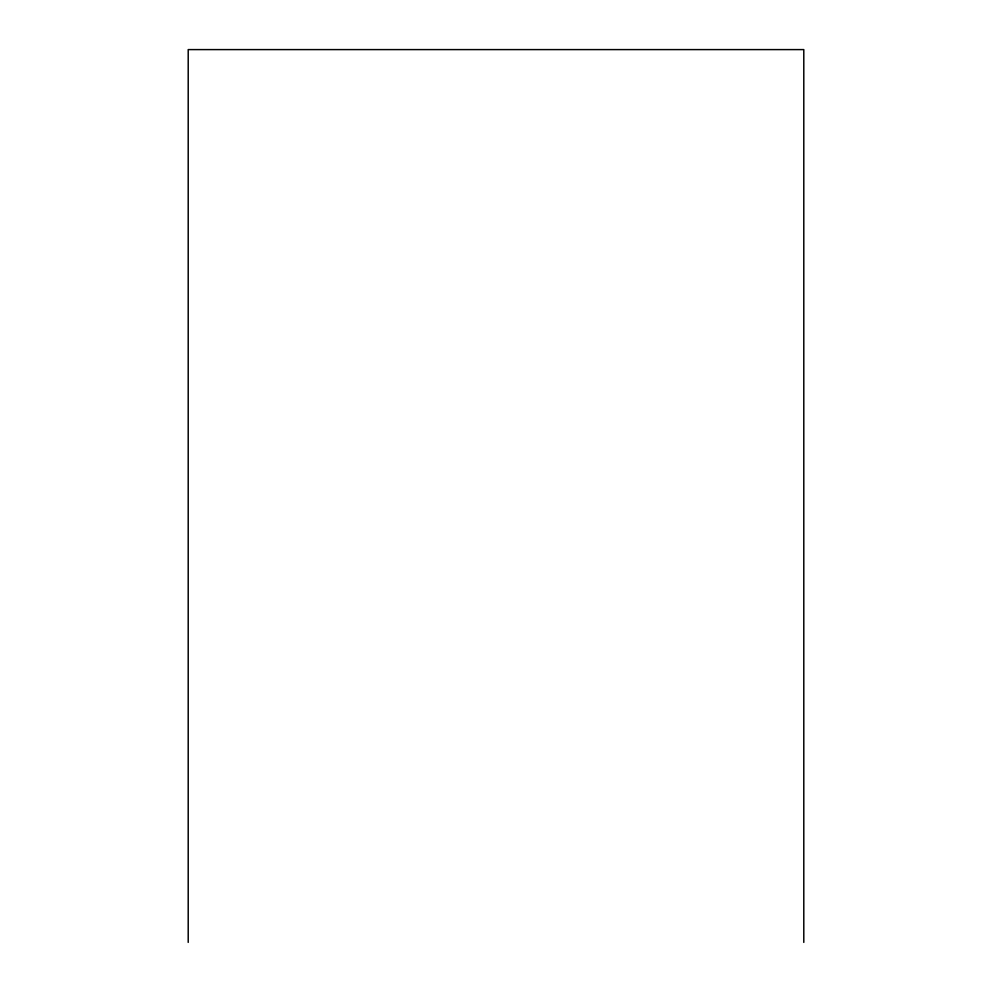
<?xml version="1.0" encoding="UTF-8"?>
<svg xmlns="http://www.w3.org/2000/svg" width="992" height="992" viewBox="0 0 992 992"><rect width="100%" height="100%" fill="white"/><g stroke="black" fill="none" stroke-linecap="round" stroke-linejoin="round"><path stroke-width="1.49" d="M803.793 942.4L803.793 49.6L188.207 49.6L188.207 942.4"/></g></svg>
